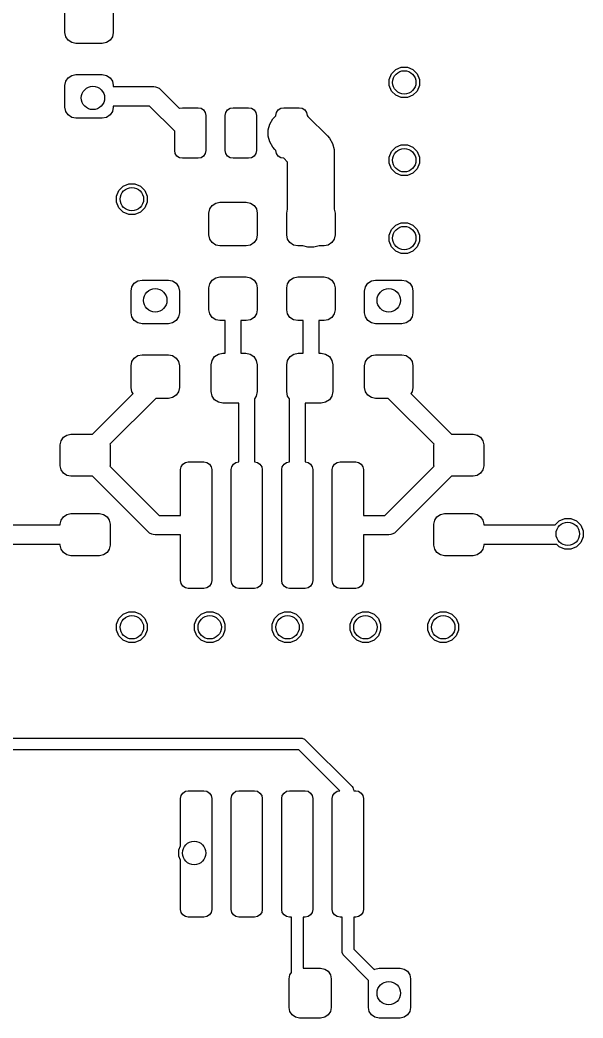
# Model space of a CAD drawing. Extents: x -2.55 to 2.19, y 0.21 to 3.97.
# Drawn here: x -1.987 to -1.702, y 2.892 to 3.397 of the extents above; entities that cross this region are included whole.
import ezdxf

# ---------------------------------------------------------------- set-up
doc = ezdxf.new("R2010")
doc.units = 0
doc.header["$MEASUREMENT"] = 0
doc.layers.add('BLACK', color=7, linetype='CONTINUOUS')

msp = doc.modelspace()

# ---------------------------------------------------------------- linework, layer by layer
at = {"layer": 'BLACK', "linetype": 'CONTINUOUS'}
for p, q in [((-1.96378, 3.39055), (-1.96378, 3.40157)), ((-1.93937, 3.40157), (-1.93937, 3.39055)), ((-1.96336, 3.38844), (-1.96378, 3.39055)), ((-1.96217, 3.38665), (-1.96336, 3.38844)), ((-1.93979, 3.38844), (-1.94098, 3.38665)), ((-1.93937, 3.39055), (-1.93979, 3.38844)), ((-1.96038, 3.38546), (-1.96217, 3.38665)), ((-1.95827, 3.38504), (-1.96038, 3.38546)), ((-1.94488, 3.38504), (-1.95827, 3.38504)), ((-1.94277, 3.38546), (-1.94488, 3.38504)), ((-1.94098, 3.38665), (-1.94277, 3.38546)), ((-1.7965, 3.3719), (-1.79366, 3.37308)), ((-1.79366, 3.37308), (-1.79059, 3.37308)), ((-1.79059, 3.37308), (-1.78775, 3.3719)), ((-1.96336, 3.36589), (-1.96217, 3.36768)), ((-1.96217, 3.36768), (-1.96038, 3.36887)), ((-1.96038, 3.36887), (-1.95827, 3.36929)), ((-1.95827, 3.36929), (-1.94488, 3.36929)), ((-1.94488, 3.36929), (-1.94277, 3.36887)), ((-1.94277, 3.36887), (-1.94098, 3.36768)), ((-1.94098, 3.36768), (-1.93979, 3.36589)), ((-1.79985, 3.36689), (-1.79867, 3.36973)), ((-1.79867, 3.36973), (-1.7965, 3.3719)), ((-1.78775, 3.3719), (-1.78558, 3.36973)), ((-1.78558, 3.36973), (-1.7844, 3.36689)), ((-1.96378, 3.36378), (-1.96336, 3.36589)), ((-1.96378, 3.35276), (-1.96378, 3.36378)), ((-1.93979, 3.36589), (-1.93937, 3.36378)), ((-1.93937, 3.36378), (-1.93937, 3.36319)), ((-1.93937, 3.36319), (-1.9189, 3.36319)), ((-1.9189, 3.36319), (-1.91794, 3.36309)), ((-1.91794, 3.36309), (-1.91794, 3.36309)), ((-1.91794, 3.36309), (-1.91744, 3.36289)), ((-1.91744, 3.36289), (-1.91616, 3.36236)), ((-1.91616, 3.36236), (-1.91616, 3.36236)), ((-1.91616, 3.36236), (-1.91542, 3.36175)), ((-1.79985, 3.36382), (-1.79985, 3.36689)), ((-1.79867, 3.36098), (-1.79985, 3.36382)), ((-1.7844, 3.36382), (-1.78558, 3.36098)), ((-1.7844, 3.36689), (-1.7844, 3.36382)), ((-1.91542, 3.36175), (-1.90589, 3.35222)), ((-1.7965, 3.35881), (-1.79867, 3.36098)), ((-1.79366, 3.35763), (-1.7965, 3.35881)), ((-1.79059, 3.35763), (-1.79366, 3.35763)), ((-1.78775, 3.35881), (-1.79059, 3.35763)), ((-1.78558, 3.36098), (-1.78775, 3.35881)), ((-1.96336, 3.35065), (-1.96378, 3.35276)), ((-1.93937, 3.35276), (-1.93979, 3.35065)), ((-1.92094, 3.35335), (-1.93937, 3.35335)), ((-1.93937, 3.35335), (-1.93937, 3.35276)), ((-1.90827, 3.34068), (-1.92094, 3.35335)), ((-1.90589, 3.35222), (-1.90584, 3.35226)), ((-1.90584, 3.35226), (-1.90433, 3.35256)), ((-1.90433, 3.35256), (-1.89646, 3.35256)), ((-1.89646, 3.35256), (-1.89495, 3.35226)), ((-1.89495, 3.35226), (-1.89367, 3.35141)), ((-1.88152, 3.35141), (-1.88025, 3.35226)), ((-1.88025, 3.35226), (-1.87874, 3.35256)), ((-1.87874, 3.35256), (-1.87087, 3.35256)), ((-1.87087, 3.35256), (-1.86936, 3.35226)), ((-1.86936, 3.35226), (-1.86808, 3.35141)), ((-1.85593, 3.35141), (-1.85466, 3.35226)), ((-1.85466, 3.35226), (-1.85315, 3.35256)), ((-1.85315, 3.35256), (-1.84528, 3.35256)), ((-1.84528, 3.35256), (-1.84377, 3.35226)), ((-1.84377, 3.35226), (-1.84249, 3.35141)), ((-1.96217, 3.34886), (-1.96336, 3.35065)), ((-1.96038, 3.34766), (-1.96217, 3.34886)), ((-1.95827, 3.34724), (-1.96038, 3.34766)), ((-1.94488, 3.34724), (-1.95827, 3.34724)), ((-1.94277, 3.34766), (-1.94488, 3.34724)), ((-1.94098, 3.34886), (-1.94277, 3.34766)), ((-1.93979, 3.35065), (-1.94098, 3.34886)), ((-1.89367, 3.35141), (-1.89282, 3.35013)), ((-1.89282, 3.35013), (-1.89252, 3.34862)), ((-1.89252, 3.34862), (-1.89252, 3.33091)), ((-1.88268, 3.34862), (-1.88238, 3.35013)), ((-1.88268, 3.33091), (-1.88268, 3.34862)), ((-1.88238, 3.35013), (-1.88152, 3.35141)), ((-1.86808, 3.35141), (-1.86723, 3.35013)), ((-1.86723, 3.35013), (-1.86693, 3.34862)), ((-1.86693, 3.34862), (-1.86693, 3.33091)), ((-1.86012, 3.34428), (-1.85858, 3.34695)), ((-1.85858, 3.34695), (-1.85709, 3.34845)), ((-1.85709, 3.34862), (-1.85679, 3.35013)), ((-1.85709, 3.34845), (-1.85709, 3.34862)), ((-1.85679, 3.35013), (-1.85593, 3.35141)), ((-1.84249, 3.35141), (-1.84164, 3.35013)), ((-1.84164, 3.35013), (-1.84134, 3.34862)), ((-1.84134, 3.34862), (-1.84134, 3.34853)), ((-1.84134, 3.34853), (-1.84086, 3.34812)), ((-1.84086, 3.34812), (-1.83102, 3.33827)), ((-1.86092, 3.34131), (-1.86012, 3.34428)), ((-1.90827, 3.33091), (-1.90827, 3.34068)), ((-1.86092, 3.33822), (-1.86092, 3.34131)), ((-1.86012, 3.33524), (-1.86092, 3.33822)), ((-1.83102, 3.33827), (-1.83, 3.33711)), ((-1.83, 3.33711), (-1.82846, 3.33444)), ((-1.85858, 3.33257), (-1.86012, 3.33524)), ((-1.85756, 3.33141), (-1.85858, 3.33257)), ((-1.82846, 3.33444), (-1.82766, 3.33146)), ((-1.79867, 3.33036), (-1.7965, 3.33253)), ((-1.7965, 3.33253), (-1.79366, 3.33371)), ((-1.79366, 3.33371), (-1.79059, 3.33371)), ((-1.79059, 3.33371), (-1.78775, 3.33253)), ((-1.78775, 3.33253), (-1.78558, 3.33036)), ((-1.90797, 3.3294), (-1.90827, 3.33091)), ((-1.90711, 3.32812), (-1.90797, 3.3294)), ((-1.90584, 3.32727), (-1.90711, 3.32812)), ((-1.90433, 3.32697), (-1.90584, 3.32727)), ((-1.89646, 3.32697), (-1.90433, 3.32697)), ((-1.89495, 3.32727), (-1.89646, 3.32697)), ((-1.89367, 3.32812), (-1.89495, 3.32727)), ((-1.89282, 3.3294), (-1.89367, 3.32812)), ((-1.89252, 3.33091), (-1.89282, 3.3294)), ((-1.88238, 3.3294), (-1.88268, 3.33091)), ((-1.88152, 3.32812), (-1.88238, 3.3294)), ((-1.88025, 3.32727), (-1.88152, 3.32812)), ((-1.87874, 3.32697), (-1.88025, 3.32727)), ((-1.87087, 3.32697), (-1.87874, 3.32697)), ((-1.86936, 3.32727), (-1.87087, 3.32697)), ((-1.86808, 3.32812), (-1.86936, 3.32727)), ((-1.86723, 3.3294), (-1.86808, 3.32812)), ((-1.86693, 3.33091), (-1.86723, 3.3294)), ((-1.85709, 3.33093), (-1.85756, 3.33141)), ((-1.85709, 3.33091), (-1.85709, 3.33093)), ((-1.85679, 3.3294), (-1.85709, 3.33091)), ((-1.85593, 3.32812), (-1.85679, 3.3294)), ((-1.85466, 3.32727), (-1.85593, 3.32812)), ((-1.85315, 3.32697), (-1.85466, 3.32727)), ((-1.85312, 3.32697), (-1.85315, 3.32697)), ((-1.85118, 3.32503), (-1.85312, 3.32697)), ((-1.82766, 3.33146), (-1.82756, 3.32992)), ((-1.82756, 3.32992), (-1.82756, 3.30119)), ((-1.79985, 3.32752), (-1.79867, 3.33036)), ((-1.79985, 3.32445), (-1.79985, 3.32752)), ((-1.78558, 3.33036), (-1.7844, 3.32752)), ((-1.7844, 3.32752), (-1.7844, 3.32445)), ((-1.85118, 3.30119), (-1.85118, 3.32503)), ((-1.79867, 3.32161), (-1.79985, 3.32445)), ((-1.7965, 3.31944), (-1.79867, 3.32161)), ((-1.78558, 3.32161), (-1.78775, 3.31944)), ((-1.7844, 3.32445), (-1.78558, 3.32161)), ((-1.79366, 3.31826), (-1.7965, 3.31944)), ((-1.79059, 3.31826), (-1.79366, 3.31826)), ((-1.78775, 3.31944), (-1.79059, 3.31826)), ((-1.93647, 3.31067), (-1.9343, 3.31285)), ((-1.9343, 3.31285), (-1.93146, 3.31402)), ((-1.93146, 3.31402), (-1.92839, 3.31402)), ((-1.92839, 3.31402), (-1.92555, 3.31285)), ((-1.92555, 3.31285), (-1.92337, 3.31067)), ((-1.93764, 3.30784), (-1.93647, 3.31067)), ((-1.93764, 3.30476), (-1.93764, 3.30784)), ((-1.92337, 3.31067), (-1.9222, 3.30784)), ((-1.9222, 3.30784), (-1.9222, 3.30476)), ((-1.93647, 3.30192), (-1.93764, 3.30476)), ((-1.9343, 3.29975), (-1.93647, 3.30192)), ((-1.92337, 3.30192), (-1.92555, 3.29975)), ((-1.9222, 3.30476), (-1.92337, 3.30192)), ((-1.89053, 3.30132), (-1.88933, 3.30311)), ((-1.88933, 3.30311), (-1.88754, 3.3043)), ((-1.88754, 3.3043), (-1.88543, 3.30472)), ((-1.88543, 3.30472), (-1.87205, 3.30472)), ((-1.87205, 3.30472), (-1.86994, 3.3043)), ((-1.86994, 3.3043), (-1.86815, 3.30311)), ((-1.86815, 3.30311), (-1.86695, 3.30132)), ((-1.93146, 3.29858), (-1.9343, 3.29975)), ((-1.92839, 3.29858), (-1.93146, 3.29858)), ((-1.92555, 3.29975), (-1.92839, 3.29858)), ((-1.89094, 3.29921), (-1.89053, 3.30132)), ((-1.89094, 3.28819), (-1.89094, 3.29921)), ((-1.86695, 3.30132), (-1.86654, 3.29921)), ((-1.86654, 3.29921), (-1.86654, 3.28819)), ((-1.85157, 3.29921), (-1.85118, 3.30119)), ((-1.85157, 3.28819), (-1.85157, 3.29921)), ((-1.82756, 3.30119), (-1.82717, 3.29921)), ((-1.82717, 3.29921), (-1.82717, 3.28819)), ((-1.79867, 3.29099), (-1.7965, 3.29316)), ((-1.7965, 3.29316), (-1.79366, 3.29434)), ((-1.79366, 3.29434), (-1.79059, 3.29434)), ((-1.79059, 3.29434), (-1.78775, 3.29316)), ((-1.78775, 3.29316), (-1.78558, 3.29099)), ((-1.89053, 3.28608), (-1.89094, 3.28819)), ((-1.86654, 3.28819), (-1.86695, 3.28608)), ((-1.85116, 3.28608), (-1.85157, 3.28819)), ((-1.82717, 3.28819), (-1.82758, 3.28608)), ((-1.79985, 3.28815), (-1.79867, 3.29099)), ((-1.79985, 3.28508), (-1.79985, 3.28815)), ((-1.78558, 3.29099), (-1.7844, 3.28815)), ((-1.7844, 3.28815), (-1.7844, 3.28508)), ((-1.88933, 3.28429), (-1.89053, 3.28608)), ((-1.88754, 3.2831), (-1.88933, 3.28429)), ((-1.88543, 3.28268), (-1.88754, 3.2831)), ((-1.87205, 3.28268), (-1.88543, 3.28268)), ((-1.86994, 3.2831), (-1.87205, 3.28268)), ((-1.86815, 3.28429), (-1.86994, 3.2831)), ((-1.86695, 3.28608), (-1.86815, 3.28429)), ((-1.84996, 3.28429), (-1.85116, 3.28608)), ((-1.84817, 3.2831), (-1.84996, 3.28429)), ((-1.84606, 3.28268), (-1.84817, 3.2831)), ((-1.84347, 3.28268), (-1.84606, 3.28268)), ((-1.84091, 3.28199), (-1.84347, 3.28268)), ((-1.83783, 3.28199), (-1.84091, 3.28199)), ((-1.83527, 3.28268), (-1.83783, 3.28199)), ((-1.83268, 3.28268), (-1.83527, 3.28268)), ((-1.83057, 3.2831), (-1.83268, 3.28268)), ((-1.82878, 3.28429), (-1.83057, 3.2831)), ((-1.82758, 3.28608), (-1.82878, 3.28429)), ((-1.79867, 3.28224), (-1.79985, 3.28508)), ((-1.7965, 3.28007), (-1.79867, 3.28224)), ((-1.78558, 3.28224), (-1.78775, 3.28007)), ((-1.7844, 3.28508), (-1.78558, 3.28224)), ((-1.79366, 3.27889), (-1.7965, 3.28007)), ((-1.79059, 3.27889), (-1.79366, 3.27889)), ((-1.78775, 3.28007), (-1.79059, 3.27889)), ((-1.88933, 3.26531), (-1.88754, 3.26651)), ((-1.88754, 3.26651), (-1.88543, 3.26693)), ((-1.88543, 3.26693), (-1.87205, 3.26693)), ((-1.87205, 3.26693), (-1.86994, 3.26651)), ((-1.86994, 3.26651), (-1.86815, 3.26531)), ((-1.84996, 3.26531), (-1.84817, 3.26651)), ((-1.84817, 3.26651), (-1.84606, 3.26693)), ((-1.84606, 3.26693), (-1.83268, 3.26693)), ((-1.83268, 3.26693), (-1.83057, 3.26651)), ((-1.83057, 3.26651), (-1.82878, 3.26531)), ((-1.93031, 3.25984), (-1.9299, 3.26195)), ((-1.9299, 3.26195), (-1.9287, 3.26374)), ((-1.9287, 3.26374), (-1.92691, 3.26493)), ((-1.92691, 3.26493), (-1.9248, 3.26535)), ((-1.9248, 3.26535), (-1.91142, 3.26535)), ((-1.91142, 3.26535), (-1.90931, 3.26493)), ((-1.90931, 3.26493), (-1.90752, 3.26374)), ((-1.90752, 3.26374), (-1.90633, 3.26195)), ((-1.90633, 3.26195), (-1.90591, 3.25984)), ((-1.89094, 3.26142), (-1.89053, 3.26353)), ((-1.89094, 3.25039), (-1.89094, 3.26142)), ((-1.89053, 3.26353), (-1.88933, 3.26531)), ((-1.86815, 3.26531), (-1.86695, 3.26353)), ((-1.86695, 3.26353), (-1.86654, 3.26142)), ((-1.86654, 3.26142), (-1.86654, 3.25039)), ((-1.85157, 3.26142), (-1.85116, 3.26353)), ((-1.85157, 3.25039), (-1.85157, 3.26142)), ((-1.85116, 3.26353), (-1.84996, 3.26531)), ((-1.82878, 3.26531), (-1.82758, 3.26353)), ((-1.82758, 3.26353), (-1.82717, 3.26142)), ((-1.82717, 3.26142), (-1.82717, 3.25039)), ((-1.8122, 3.25984), (-1.81179, 3.26195)), ((-1.81179, 3.26195), (-1.81059, 3.26374)), ((-1.81059, 3.26374), (-1.8088, 3.26493)), ((-1.8088, 3.26493), (-1.80669, 3.26535)), ((-1.80669, 3.26535), (-1.79331, 3.26535)), ((-1.79331, 3.26535), (-1.7912, 3.26493)), ((-1.7912, 3.26493), (-1.78941, 3.26374)), ((-1.78941, 3.26374), (-1.78821, 3.26195)), ((-1.78821, 3.26195), (-1.7878, 3.25984)), ((-1.93031, 3.24882), (-1.93031, 3.25984)), ((-1.90591, 3.25984), (-1.90591, 3.24882)), ((-1.8122, 3.24882), (-1.8122, 3.25984)), ((-1.7878, 3.25984), (-1.7878, 3.24882)), ((-1.9299, 3.24671), (-1.93031, 3.24882)), ((-1.9287, 3.24492), (-1.9299, 3.24671)), ((-1.90633, 3.24671), (-1.90752, 3.24492)), ((-1.90591, 3.24882), (-1.90633, 3.24671)), ((-1.89053, 3.24828), (-1.89094, 3.25039)), ((-1.88933, 3.2465), (-1.89053, 3.24828)), ((-1.88754, 3.2453), (-1.88933, 3.2465)), ((-1.86815, 3.2465), (-1.86994, 3.2453)), ((-1.86695, 3.24828), (-1.86815, 3.2465)), ((-1.86654, 3.25039), (-1.86695, 3.24828)), ((-1.85116, 3.24828), (-1.85157, 3.25039)), ((-1.84996, 3.2465), (-1.85116, 3.24828)), ((-1.84817, 3.2453), (-1.84996, 3.2465)), ((-1.82878, 3.2465), (-1.83057, 3.2453)), ((-1.82758, 3.24828), (-1.82878, 3.2465)), ((-1.82717, 3.25039), (-1.82758, 3.24828)), ((-1.81179, 3.24671), (-1.8122, 3.24882)), ((-1.81059, 3.24492), (-1.81179, 3.24671)), ((-1.78821, 3.24671), (-1.78941, 3.24492)), ((-1.7878, 3.24882), (-1.78821, 3.24671)), ((-1.92691, 3.24373), (-1.9287, 3.24492)), ((-1.9248, 3.24331), (-1.92691, 3.24373)), ((-1.91142, 3.24331), (-1.9248, 3.24331)), ((-1.90931, 3.24373), (-1.91142, 3.24331)), ((-1.90752, 3.24492), (-1.90931, 3.24373)), ((-1.88543, 3.24488), (-1.88754, 3.2453)), ((-1.88268, 3.24488), (-1.88543, 3.24488)), ((-1.88268, 3.22835), (-1.88268, 3.24488)), ((-1.87205, 3.24488), (-1.8748, 3.24488)), ((-1.8748, 3.24488), (-1.8748, 3.22835)), ((-1.86994, 3.2453), (-1.87205, 3.24488)), ((-1.84606, 3.24488), (-1.84817, 3.2453)), ((-1.84331, 3.24488), (-1.84606, 3.24488)), ((-1.84331, 3.22835), (-1.84331, 3.24488)), ((-1.83268, 3.24488), (-1.83543, 3.24488)), ((-1.83543, 3.24488), (-1.83543, 3.22835)), ((-1.83057, 3.2453), (-1.83268, 3.24488)), ((-1.8088, 3.24373), (-1.81059, 3.24492)), ((-1.80669, 3.24331), (-1.8088, 3.24373)), ((-1.79331, 3.24331), (-1.80669, 3.24331)), ((-1.7912, 3.24373), (-1.79331, 3.24331)), ((-1.78941, 3.24492), (-1.7912, 3.24373)), ((-1.9299, 3.22416), (-1.9287, 3.22594)), ((-1.9287, 3.22594), (-1.92691, 3.22714)), ((-1.92691, 3.22714), (-1.9248, 3.22756)), ((-1.9248, 3.22756), (-1.91142, 3.22756)), ((-1.91142, 3.22756), (-1.90931, 3.22714)), ((-1.90931, 3.22714), (-1.90752, 3.22594)), ((-1.90752, 3.22594), (-1.90633, 3.22416)), ((-1.88932, 3.22476), (-1.88806, 3.22665)), ((-1.88806, 3.22665), (-1.88618, 3.2279)), ((-1.88618, 3.2279), (-1.88396, 3.22835)), ((-1.88396, 3.22835), (-1.88268, 3.22835)), ((-1.8748, 3.22835), (-1.87234, 3.22835)), ((-1.87234, 3.22835), (-1.87012, 3.2279)), ((-1.87012, 3.2279), (-1.86824, 3.22665)), ((-1.86824, 3.22665), (-1.86698, 3.22476)), ((-1.85113, 3.22476), (-1.84987, 3.22665)), ((-1.84987, 3.22665), (-1.84799, 3.2279)), ((-1.84799, 3.2279), (-1.84577, 3.22835)), ((-1.84577, 3.22835), (-1.84331, 3.22835)), ((-1.83543, 3.22835), (-1.83415, 3.22835)), ((-1.83415, 3.22835), (-1.83193, 3.2279)), ((-1.83193, 3.2279), (-1.83005, 3.22665)), ((-1.83005, 3.22665), (-1.82879, 3.22476)), ((-1.81179, 3.22416), (-1.81059, 3.22594)), ((-1.81059, 3.22594), (-1.8088, 3.22714)), ((-1.8088, 3.22714), (-1.80669, 3.22756)), ((-1.80669, 3.22756), (-1.79331, 3.22756)), ((-1.79331, 3.22756), (-1.7912, 3.22714)), ((-1.7912, 3.22714), (-1.78941, 3.22594)), ((-1.78941, 3.22594), (-1.78821, 3.22416)), ((-1.93031, 3.22205), (-1.9299, 3.22416)), ((-1.93031, 3.21102), (-1.93031, 3.22205)), ((-1.90633, 3.22416), (-1.90591, 3.22205)), ((-1.90591, 3.22205), (-1.90591, 3.21102)), ((-1.88976, 3.22254), (-1.88932, 3.22476)), ((-1.88976, 3.20896), (-1.88976, 3.22254)), ((-1.86698, 3.22476), (-1.86654, 3.22254)), ((-1.86654, 3.22254), (-1.86654, 3.20896)), ((-1.85157, 3.22254), (-1.85113, 3.22476)), ((-1.85157, 3.20896), (-1.85157, 3.22254)), ((-1.82879, 3.22476), (-1.82835, 3.22254)), ((-1.82835, 3.22254), (-1.82835, 3.20896)), ((-1.8122, 3.22205), (-1.81179, 3.22416)), ((-1.8122, 3.21102), (-1.8122, 3.22205)), ((-1.78821, 3.22416), (-1.7878, 3.22205)), ((-1.7878, 3.22205), (-1.7878, 3.21102)), ((-1.9299, 3.20891), (-1.93031, 3.21102)), ((-1.90591, 3.21102), (-1.90633, 3.20891)), ((-1.81179, 3.20891), (-1.8122, 3.21102)), ((-1.7878, 3.21102), (-1.78821, 3.20891)), ((-1.94987, 3.1874), (-1.92928, 3.20799)), ((-1.91784, 3.20551), (-1.941, 3.18236)), ((-1.92928, 3.20799), (-1.9299, 3.20891)), ((-1.91142, 3.20551), (-1.91784, 3.20551)), ((-1.90931, 3.20593), (-1.91142, 3.20551)), ((-1.90752, 3.20713), (-1.90931, 3.20593)), ((-1.90633, 3.20891), (-1.90752, 3.20713)), ((-1.88932, 3.20673), (-1.88976, 3.20896)), ((-1.88806, 3.20485), (-1.88932, 3.20673)), ((-1.86698, 3.20673), (-1.86791, 3.20533)), ((-1.86654, 3.20896), (-1.86698, 3.20673)), ((-1.85113, 3.20673), (-1.85157, 3.20896)), ((-1.8502, 3.20533), (-1.85113, 3.20673)), ((-1.82879, 3.20673), (-1.83005, 3.20485)), ((-1.82835, 3.20896), (-1.82879, 3.20673)), ((-1.81059, 3.20713), (-1.81179, 3.20891)), ((-1.8088, 3.20593), (-1.81059, 3.20713)), ((-1.80669, 3.20551), (-1.8088, 3.20593)), ((-1.80027, 3.20551), (-1.80669, 3.20551)), ((-1.77711, 3.18236), (-1.80027, 3.20551)), ((-1.78821, 3.20891), (-1.78883, 3.20799)), ((-1.78883, 3.20799), (-1.76824, 3.1874)), ((-1.88618, 3.20359), (-1.88806, 3.20485)), ((-1.88396, 3.20315), (-1.88618, 3.20359)), ((-1.87579, 3.20315), (-1.88396, 3.20315)), ((-1.87579, 3.17343), (-1.87579, 3.20315)), ((-1.86791, 3.20533), (-1.86791, 3.17343)), ((-1.8502, 3.17343), (-1.8502, 3.20533)), ((-1.83415, 3.20315), (-1.84232, 3.20315)), ((-1.84232, 3.20315), (-1.84232, 3.17343)), ((-1.83193, 3.20359), (-1.83415, 3.20315)), ((-1.83005, 3.20485), (-1.83193, 3.20359)), ((-1.96574, 3.18412), (-1.96459, 3.18584)), ((-1.96459, 3.18584), (-1.96286, 3.187)), ((-1.96286, 3.187), (-1.96083, 3.1874)), ((-1.96083, 3.1874), (-1.94987, 3.1874)), ((-1.76824, 3.1874), (-1.75728, 3.1874)), ((-1.75728, 3.1874), (-1.75525, 3.187)), ((-1.75525, 3.187), (-1.75353, 3.18584)), ((-1.75353, 3.18584), (-1.75237, 3.18412)), ((-1.96614, 3.18209), (-1.96574, 3.18412)), ((-1.96614, 3.17146), (-1.96614, 3.18209)), ((-1.941, 3.18236), (-1.94094, 3.18209)), ((-1.94094, 3.18209), (-1.94094, 3.17146)), ((-1.77717, 3.18209), (-1.77711, 3.18236)), ((-1.77717, 3.17146), (-1.77717, 3.18209)), ((-1.75237, 3.18412), (-1.75197, 3.18209)), ((-1.75197, 3.18209), (-1.75197, 3.17146)), ((-1.96574, 3.16942), (-1.96614, 3.17146)), ((-1.94094, 3.17146), (-1.941, 3.17119)), ((-1.941, 3.17119), (-1.91617, 3.14636)), ((-1.90531, 3.16949), (-1.90502, 3.17099)), ((-1.90502, 3.17099), (-1.90416, 3.17227)), ((-1.90416, 3.17227), (-1.90288, 3.17313)), ((-1.90288, 3.17313), (-1.90138, 3.17343)), ((-1.90138, 3.17343), (-1.8935, 3.17343)), ((-1.8935, 3.17343), (-1.892, 3.17313)), ((-1.892, 3.17313), (-1.89072, 3.17227)), ((-1.89072, 3.17227), (-1.88987, 3.17099)), ((-1.88987, 3.17099), (-1.88957, 3.16949)), ((-1.87972, 3.16949), (-1.87942, 3.17099)), ((-1.87942, 3.17099), (-1.87857, 3.17227)), ((-1.87857, 3.17227), (-1.87729, 3.17313)), ((-1.87729, 3.17313), (-1.87579, 3.17343)), ((-1.86791, 3.17343), (-1.86641, 3.17313)), ((-1.86641, 3.17313), (-1.86513, 3.17227)), ((-1.86513, 3.17227), (-1.86428, 3.17099)), ((-1.86428, 3.17099), (-1.86398, 3.16949)), ((-1.85413, 3.16949), (-1.85383, 3.17099)), ((-1.85383, 3.17099), (-1.85298, 3.17227)), ((-1.85298, 3.17227), (-1.8517, 3.17313)), ((-1.8517, 3.17313), (-1.8502, 3.17343)), ((-1.84232, 3.17343), (-1.84082, 3.17313)), ((-1.84082, 3.17313), (-1.83954, 3.17227)), ((-1.83954, 3.17227), (-1.83869, 3.17099)), ((-1.83869, 3.17099), (-1.83839, 3.16949)), ((-1.82854, 3.16949), (-1.82824, 3.17099)), ((-1.82824, 3.17099), (-1.82739, 3.17227)), ((-1.82739, 3.17227), (-1.82611, 3.17313)), ((-1.82611, 3.17313), (-1.82461, 3.17343)), ((-1.82461, 3.17343), (-1.81673, 3.17343)), ((-1.81673, 3.17343), (-1.81523, 3.17313)), ((-1.81523, 3.17313), (-1.81395, 3.17227)), ((-1.81395, 3.17227), (-1.81309, 3.17099)), ((-1.81309, 3.17099), (-1.8128, 3.16949)), ((-1.80194, 3.14636), (-1.77711, 3.17119)), ((-1.77711, 3.17119), (-1.77717, 3.17146)), ((-1.75197, 3.17146), (-1.75237, 3.16942)), ((-1.96459, 3.1677), (-1.96574, 3.16942)), ((-1.96286, 3.16655), (-1.96459, 3.1677)), ((-1.96083, 3.16614), (-1.96286, 3.16655)), ((-1.94987, 3.16614), (-1.96083, 3.16614)), ((-1.92169, 3.13796), (-1.94987, 3.16614)), ((-1.90531, 3.14636), (-1.90531, 3.16949)), ((-1.88957, 3.16949), (-1.88957, 3.11339)), ((-1.87972, 3.11339), (-1.87972, 3.16949)), ((-1.86398, 3.16949), (-1.86398, 3.11339)), ((-1.85413, 3.11339), (-1.85413, 3.16949)), ((-1.83839, 3.16949), (-1.83839, 3.11339)), ((-1.82854, 3.11339), (-1.82854, 3.16949)), ((-1.8128, 3.16949), (-1.8128, 3.14636)), ((-1.76824, 3.16614), (-1.79642, 3.13796)), ((-1.75728, 3.16614), (-1.76824, 3.16614)), ((-1.75525, 3.16655), (-1.75728, 3.16614)), ((-1.75353, 3.1677), (-1.75525, 3.16655)), ((-1.75237, 3.16942), (-1.75353, 3.1677)), ((-1.96574, 3.14396), (-1.96459, 3.14569)), ((-1.96459, 3.14569), (-1.96286, 3.14684)), ((-1.96286, 3.14684), (-1.96083, 3.14724)), ((-1.96083, 3.14724), (-1.94626, 3.14724)), ((-1.94626, 3.14724), (-1.94423, 3.14684)), ((-1.94423, 3.14684), (-1.9425, 3.14569)), ((-1.9425, 3.14569), (-1.94135, 3.14396)), ((-1.91617, 3.14636), (-1.90531, 3.14636)), ((-1.8128, 3.14636), (-1.80194, 3.14636)), ((-1.77676, 3.14396), (-1.77561, 3.14569)), ((-1.77561, 3.14569), (-1.77388, 3.14684)), ((-1.77388, 3.14684), (-1.77185, 3.14724)), ((-1.77185, 3.14724), (-1.75728, 3.14724)), ((-1.75728, 3.14724), (-1.75525, 3.14684)), ((-1.75525, 3.14684), (-1.75353, 3.14569)), ((-1.75353, 3.14569), (-1.75237, 3.14396)), ((-1.99484, 3.14154), (-1.96614, 3.14154)), ((-1.96614, 3.14193), (-1.96574, 3.14396)), ((-1.96614, 3.14154), (-1.96614, 3.14193)), ((-1.94135, 3.14396), (-1.94094, 3.14193)), ((-1.94094, 3.14193), (-1.94094, 3.1313)), ((-1.77717, 3.14193), (-1.77676, 3.14396)), ((-1.77717, 3.1313), (-1.77717, 3.14193)), ((-1.75237, 3.14396), (-1.75197, 3.14193)), ((-1.75197, 3.14193), (-1.75197, 3.14154)), ((-1.75197, 3.14154), (-1.71584, 3.14154)), ((-1.71584, 3.14154), (-1.71382, 3.14355)), ((-1.71382, 3.14355), (-1.71098, 3.14473)), ((-1.71098, 3.14473), (-1.70791, 3.14473)), ((-1.70791, 3.14473), (-1.70507, 3.14355)), ((-1.70507, 3.14355), (-1.7029, 3.14138)), ((-1.7029, 3.14138), (-1.70173, 3.13854)), ((-1.92094, 3.13735), (-1.92169, 3.13796)), ((-1.9199, 3.13691), (-1.92094, 3.13735)), ((-1.92094, 3.13735), (-1.92094, 3.13735)), ((-1.91917, 3.13661), (-1.9199, 3.13691)), ((-1.91821, 3.13652), (-1.91917, 3.13661)), ((-1.91917, 3.13661), (-1.91917, 3.13661)), ((-1.90531, 3.13652), (-1.91821, 3.13652)), ((-1.90531, 3.11339), (-1.90531, 3.13652)), ((-1.7999, 3.13652), (-1.8128, 3.13652)), ((-1.8128, 3.13652), (-1.8128, 3.11339)), ((-1.79894, 3.13661), (-1.7999, 3.13652)), ((-1.79842, 3.13683), (-1.79894, 3.13661)), ((-1.79894, 3.13661), (-1.79894, 3.13661)), ((-1.79717, 3.13735), (-1.79842, 3.13683)), ((-1.79642, 3.13796), (-1.79717, 3.13735)), ((-1.79717, 3.13735), (-1.79717, 3.13735)), ((-1.70173, 3.13547), (-1.7029, 3.13263)), ((-1.70173, 3.13854), (-1.70173, 3.13547)), ((-1.96614, 3.13169), (-1.99449, 3.13169)), ((-1.96614, 3.1313), (-1.96614, 3.13169)), ((-1.96574, 3.12927), (-1.96614, 3.1313)), ((-1.94094, 3.1313), (-1.94135, 3.12927)), ((-1.77676, 3.12927), (-1.77717, 3.1313)), ((-1.75197, 3.1313), (-1.75237, 3.12927)), ((-1.71506, 3.13169), (-1.75197, 3.13169)), ((-1.75197, 3.13169), (-1.75197, 3.1313)), ((-1.71382, 3.13046), (-1.71506, 3.13169)), ((-1.71098, 3.12929), (-1.71382, 3.13046)), ((-1.70507, 3.13046), (-1.70791, 3.12929)), ((-1.7029, 3.13263), (-1.70507, 3.13046)), ((-1.96459, 3.12754), (-1.96574, 3.12927)), ((-1.96286, 3.12639), (-1.96459, 3.12754)), ((-1.96083, 3.12598), (-1.96286, 3.12639)), ((-1.94626, 3.12598), (-1.96083, 3.12598)), ((-1.94423, 3.12639), (-1.94626, 3.12598)), ((-1.9425, 3.12754), (-1.94423, 3.12639)), ((-1.94135, 3.12927), (-1.9425, 3.12754)), ((-1.77561, 3.12754), (-1.77676, 3.12927)), ((-1.77388, 3.12639), (-1.77561, 3.12754)), ((-1.77185, 3.12598), (-1.77388, 3.12639)), ((-1.75728, 3.12598), (-1.77185, 3.12598)), ((-1.75525, 3.12639), (-1.75728, 3.12598)), ((-1.75353, 3.12754), (-1.75525, 3.12639)), ((-1.75237, 3.12927), (-1.75353, 3.12754)), ((-1.70791, 3.12929), (-1.71098, 3.12929)), ((-1.90502, 3.11188), (-1.90531, 3.11339)), ((-1.90416, 3.1106), (-1.90502, 3.11188)), ((-1.90288, 3.10975), (-1.90416, 3.1106)), ((-1.90138, 3.10945), (-1.90288, 3.10975)), ((-1.892, 3.10975), (-1.8935, 3.10945)), ((-1.89072, 3.1106), (-1.892, 3.10975)), ((-1.88987, 3.11188), (-1.89072, 3.1106)), ((-1.88957, 3.11339), (-1.88987, 3.11188)), ((-1.87942, 3.11188), (-1.87972, 3.11339)), ((-1.87857, 3.1106), (-1.87942, 3.11188)), ((-1.87729, 3.10975), (-1.87857, 3.1106)), ((-1.87579, 3.10945), (-1.87729, 3.10975)), ((-1.86641, 3.10975), (-1.86791, 3.10945)), ((-1.86513, 3.1106), (-1.86641, 3.10975)), ((-1.86428, 3.11188), (-1.86513, 3.1106)), ((-1.86398, 3.11339), (-1.86428, 3.11188)), ((-1.85383, 3.11188), (-1.85413, 3.11339)), ((-1.85298, 3.1106), (-1.85383, 3.11188)), ((-1.8517, 3.10975), (-1.85298, 3.1106)), ((-1.8502, 3.10945), (-1.8517, 3.10975)), ((-1.84082, 3.10975), (-1.84232, 3.10945)), ((-1.83954, 3.1106), (-1.84082, 3.10975)), ((-1.83869, 3.11188), (-1.83954, 3.1106)), ((-1.83839, 3.11339), (-1.83869, 3.11188)), ((-1.82824, 3.11188), (-1.82854, 3.11339)), ((-1.82739, 3.1106), (-1.82824, 3.11188)), ((-1.82611, 3.10975), (-1.82739, 3.1106)), ((-1.82461, 3.10945), (-1.82611, 3.10975)), ((-1.81523, 3.10975), (-1.81673, 3.10945)), ((-1.81395, 3.1106), (-1.81523, 3.10975)), ((-1.81309, 3.11188), (-1.81395, 3.1106)), ((-1.8128, 3.11339), (-1.81309, 3.11188)), ((-1.8935, 3.10945), (-1.90138, 3.10945)), ((-1.86791, 3.10945), (-1.87579, 3.10945)), ((-1.84232, 3.10945), (-1.8502, 3.10945)), ((-1.81673, 3.10945), (-1.82461, 3.10945)), ((-1.93647, 3.09414), (-1.9343, 3.09631)), ((-1.9343, 3.09631), (-1.93146, 3.09749)), ((-1.93146, 3.09749), (-1.92839, 3.09749)), ((-1.92839, 3.09749), (-1.92555, 3.09631)), ((-1.92555, 3.09631), (-1.92337, 3.09414)), ((-1.8971, 3.09414), (-1.89493, 3.09631)), ((-1.89493, 3.09631), (-1.89209, 3.09749)), ((-1.89209, 3.09749), (-1.88902, 3.09749)), ((-1.88902, 3.09749), (-1.88618, 3.09631)), ((-1.88618, 3.09631), (-1.884, 3.09414)), ((-1.85773, 3.09414), (-1.85556, 3.09631)), ((-1.85556, 3.09631), (-1.85272, 3.09749)), ((-1.85272, 3.09749), (-1.84964, 3.09749)), ((-1.84964, 3.09749), (-1.84681, 3.09631)), ((-1.84681, 3.09631), (-1.84463, 3.09414)), ((-1.81836, 3.09414), (-1.81619, 3.09631)), ((-1.81619, 3.09631), (-1.81335, 3.09749)), ((-1.81335, 3.09749), (-1.81027, 3.09749)), ((-1.81027, 3.09749), (-1.80744, 3.09631)), ((-1.80744, 3.09631), (-1.80526, 3.09414)), ((-1.77899, 3.09414), (-1.77682, 3.09631)), ((-1.77682, 3.09631), (-1.77398, 3.09749)), ((-1.77398, 3.09749), (-1.7709, 3.09749)), ((-1.7709, 3.09749), (-1.76807, 3.09631)), ((-1.76807, 3.09631), (-1.76589, 3.09414)), ((-1.93764, 3.0913), (-1.93647, 3.09414)), ((-1.93764, 3.08823), (-1.93764, 3.0913)), ((-1.92337, 3.09414), (-1.9222, 3.0913)), ((-1.9222, 3.0913), (-1.9222, 3.08823)), ((-1.89827, 3.0913), (-1.8971, 3.09414)), ((-1.89827, 3.08823), (-1.89827, 3.0913)), ((-1.884, 3.09414), (-1.88283, 3.0913)), ((-1.88283, 3.0913), (-1.88283, 3.08823)), ((-1.8589, 3.0913), (-1.85773, 3.09414)), ((-1.8589, 3.08823), (-1.8589, 3.0913)), ((-1.84463, 3.09414), (-1.84346, 3.0913)), ((-1.84346, 3.0913), (-1.84346, 3.08823)), ((-1.81953, 3.0913), (-1.81836, 3.09414)), ((-1.81953, 3.08823), (-1.81953, 3.0913)), ((-1.80526, 3.09414), (-1.80409, 3.0913)), ((-1.80409, 3.0913), (-1.80409, 3.08823)), ((-1.78016, 3.0913), (-1.77899, 3.09414)), ((-1.78016, 3.08823), (-1.78016, 3.0913)), ((-1.76589, 3.09414), (-1.76472, 3.0913)), ((-1.76472, 3.0913), (-1.76472, 3.08823)), ((-1.93647, 3.08539), (-1.93764, 3.08823)), ((-1.9343, 3.08322), (-1.93647, 3.08539)), ((-1.92337, 3.08539), (-1.92555, 3.08322)), ((-1.9222, 3.08823), (-1.92337, 3.08539)), ((-1.8971, 3.08539), (-1.89827, 3.08823)), ((-1.89493, 3.08322), (-1.8971, 3.08539)), ((-1.884, 3.08539), (-1.88618, 3.08322)), ((-1.88283, 3.08823), (-1.884, 3.08539)), ((-1.85773, 3.08539), (-1.8589, 3.08823)), ((-1.85556, 3.08322), (-1.85773, 3.08539)), ((-1.84463, 3.08539), (-1.84681, 3.08322)), ((-1.84346, 3.08823), (-1.84463, 3.08539)), ((-1.81836, 3.08539), (-1.81953, 3.08823)), ((-1.81619, 3.08322), (-1.81836, 3.08539)), ((-1.80526, 3.08539), (-1.80744, 3.08322)), ((-1.80409, 3.08823), (-1.80526, 3.08539)), ((-1.77899, 3.08539), (-1.78016, 3.08823)), ((-1.77682, 3.08322), (-1.77899, 3.08539)), ((-1.76589, 3.08539), (-1.76807, 3.08322)), ((-1.76472, 3.08823), (-1.76589, 3.08539)), ((-1.93146, 3.08204), (-1.9343, 3.08322)), ((-1.92839, 3.08204), (-1.93146, 3.08204)), ((-1.92555, 3.08322), (-1.92839, 3.08204)), ((-1.89209, 3.08204), (-1.89493, 3.08322)), ((-1.88902, 3.08204), (-1.89209, 3.08204)), ((-1.88618, 3.08322), (-1.88902, 3.08204)), ((-1.85272, 3.08204), (-1.85556, 3.08322)), ((-1.84964, 3.08204), (-1.85272, 3.08204)), ((-1.84681, 3.08322), (-1.84964, 3.08204)), ((-1.81335, 3.08204), (-1.81619, 3.08322)), ((-1.81027, 3.08204), (-1.81335, 3.08204)), ((-1.80744, 3.08322), (-1.81027, 3.08204)), ((-1.77398, 3.08204), (-1.77682, 3.08322)), ((-1.7709, 3.08204), (-1.77398, 3.08204)), ((-1.76807, 3.08322), (-1.7709, 3.08204)), ((-2.1413, 3.03366), (-1.84429, 3.03366)), ((-1.84429, 3.03366), (-1.84372, 3.0336)), ((-1.84372, 3.0336), (-1.84265, 3.03316)), ((-1.84265, 3.03316), (-1.8422, 3.0328)), ((-1.8422, 3.0328), (-1.81858, 3.00917)), ((-1.84551, 3.02776), (-2.14252, 3.02776)), ((-1.82481, 3.00705), (-1.84551, 3.02776)), ((-1.81858, 3.00917), (-1.81821, 3.00873)), ((-1.81821, 3.00873), (-1.81796, 3.0081)), ((-1.90531, 3.00315), (-1.90502, 3.00466)), ((-1.90502, 3.00466), (-1.90416, 3.00593)), ((-1.90416, 3.00593), (-1.90288, 3.00679)), ((-1.90288, 3.00679), (-1.90138, 3.00709)), ((-1.90138, 3.00709), (-1.8935, 3.00709)), ((-1.8935, 3.00709), (-1.892, 3.00679)), ((-1.892, 3.00679), (-1.89072, 3.00593)), ((-1.89072, 3.00593), (-1.88987, 3.00466)), ((-1.88987, 3.00466), (-1.88957, 3.00315)), ((-1.87972, 3.00315), (-1.87942, 3.00466)), ((-1.87942, 3.00466), (-1.87857, 3.00593)), ((-1.87857, 3.00593), (-1.87729, 3.00679)), ((-1.87729, 3.00679), (-1.87579, 3.00709)), ((-1.87579, 3.00709), (-1.86791, 3.00709)), ((-1.86791, 3.00709), (-1.86641, 3.00679)), ((-1.86641, 3.00679), (-1.86513, 3.00593)), ((-1.86513, 3.00593), (-1.86428, 3.00466)), ((-1.86428, 3.00466), (-1.86398, 3.00315)), ((-1.85413, 3.00315), (-1.85383, 3.00466)), ((-1.85383, 3.00466), (-1.85298, 3.00593)), ((-1.85298, 3.00593), (-1.8517, 3.00679)), ((-1.8517, 3.00679), (-1.8502, 3.00709)), ((-1.8502, 3.00709), (-1.84232, 3.00709)), ((-1.84232, 3.00709), (-1.84082, 3.00679)), ((-1.84082, 3.00679), (-1.83954, 3.00593)), ((-1.83954, 3.00593), (-1.83869, 3.00466)), ((-1.83869, 3.00466), (-1.83839, 3.00315)), ((-1.82854, 3.00315), (-1.82824, 3.00466)), ((-1.82824, 3.00466), (-1.82739, 3.00593)), ((-1.82739, 3.00593), (-1.82611, 3.00679)), ((-1.82611, 3.00679), (-1.82481, 3.00705)), ((-1.81796, 3.0081), (-1.81777, 3.00766)), ((-1.81777, 3.00766), (-1.81772, 3.00709)), ((-1.81772, 3.00709), (-1.81673, 3.00709)), ((-1.81673, 3.00709), (-1.81523, 3.00679)), ((-1.81523, 3.00679), (-1.81395, 3.00593)), ((-1.81395, 3.00593), (-1.81309, 3.00466)), ((-1.81309, 3.00466), (-1.8128, 3.00315)), ((-1.90531, 2.97914), (-1.90531, 3.00315)), ((-1.88957, 3.00315), (-1.88957, 2.94705)), ((-1.87972, 2.94705), (-1.87972, 3.00315)), ((-1.86398, 3.00315), (-1.86398, 2.94705)), ((-1.85413, 2.94705), (-1.85413, 3.00315)), ((-1.83839, 3.00315), (-1.83839, 2.94705)), ((-1.82854, 2.94705), (-1.82854, 3.00315)), ((-1.8128, 3.00315), (-1.8128, 2.94705)), ((-1.90615, 2.97713), (-1.90531, 2.97914)), ((-1.90615, 2.97405), (-1.90615, 2.97713)), ((-1.90531, 2.97204), (-1.90615, 2.97405)), ((-1.90531, 2.94705), (-1.90531, 2.97204)), ((-1.90502, 2.94554), (-1.90531, 2.94705)), ((-1.90416, 2.94426), (-1.90502, 2.94554)), ((-1.90288, 2.94341), (-1.90416, 2.94426)), ((-1.90138, 2.94311), (-1.90288, 2.94341)), ((-1.8935, 2.94311), (-1.90138, 2.94311)), ((-1.892, 2.94341), (-1.8935, 2.94311)), ((-1.89072, 2.94426), (-1.892, 2.94341)), ((-1.88987, 2.94554), (-1.89072, 2.94426)), ((-1.88957, 2.94705), (-1.88987, 2.94554)), ((-1.87942, 2.94554), (-1.87972, 2.94705)), ((-1.87857, 2.94426), (-1.87942, 2.94554)), ((-1.87729, 2.94341), (-1.87857, 2.94426)), ((-1.87579, 2.94311), (-1.87729, 2.94341)), ((-1.86791, 2.94311), (-1.87579, 2.94311)), ((-1.86641, 2.94341), (-1.86791, 2.94311)), ((-1.86513, 2.94426), (-1.86641, 2.94341)), ((-1.86428, 2.94554), (-1.86513, 2.94426)), ((-1.86398, 2.94705), (-1.86428, 2.94554)), ((-1.85383, 2.94554), (-1.85413, 2.94705)), ((-1.85298, 2.94426), (-1.85383, 2.94554)), ((-1.8517, 2.94341), (-1.85298, 2.94426)), ((-1.8502, 2.94311), (-1.8517, 2.94341)), ((-1.84921, 2.94311), (-1.8502, 2.94311)), ((-1.84921, 2.9152), (-1.84921, 2.94311)), ((-1.84232, 2.94311), (-1.84331, 2.94311)), ((-1.84331, 2.94311), (-1.84331, 2.91732)), ((-1.84082, 2.94341), (-1.84232, 2.94311)), ((-1.83954, 2.94426), (-1.84082, 2.94341)), ((-1.83869, 2.94554), (-1.83954, 2.94426)), ((-1.83839, 2.94705), (-1.83869, 2.94554)), ((-1.82824, 2.94554), (-1.82854, 2.94705)), ((-1.82739, 2.94426), (-1.82824, 2.94554)), ((-1.82611, 2.94341), (-1.82739, 2.94426)), ((-1.82461, 2.94311), (-1.82611, 2.94341)), ((-1.82362, 2.94311), (-1.82461, 2.94311)), ((-1.82362, 2.92579), (-1.82362, 2.94311)), ((-1.81673, 2.94311), (-1.81772, 2.94311)), ((-1.81772, 2.94311), (-1.81772, 2.92701)), ((-1.81523, 2.94341), (-1.81673, 2.94311)), ((-1.81395, 2.94426), (-1.81523, 2.94341)), ((-1.81309, 2.94554), (-1.81395, 2.94426)), ((-1.8128, 2.94705), (-1.81309, 2.94554)), ((-1.82357, 2.92521), (-1.82362, 2.92579)), ((-1.82312, 2.92415), (-1.82357, 2.92521)), ((-1.82276, 2.9237), (-1.82312, 2.92415)), ((-1.81024, 2.91118), (-1.82276, 2.9237)), ((-1.81772, 2.92701), (-1.80736, 2.91665)), ((-1.85039, 2.91201), (-1.84999, 2.91404)), ((-1.84999, 2.91404), (-1.84921, 2.9152)), ((-1.84331, 2.91732), (-1.83445, 2.91732)), ((-1.83445, 2.91732), (-1.83241, 2.91692)), ((-1.83241, 2.91692), (-1.83069, 2.91577)), ((-1.83069, 2.91577), (-1.82954, 2.91404)), ((-1.82954, 2.91404), (-1.82913, 2.91201)), ((-1.80736, 2.91665), (-1.80696, 2.91692)), ((-1.80696, 2.91692), (-1.80492, 2.91732)), ((-1.80492, 2.91732), (-1.79429, 2.91732)), ((-1.79429, 2.91732), (-1.79226, 2.91692)), ((-1.79226, 2.91692), (-1.79053, 2.91577)), ((-1.79053, 2.91577), (-1.78938, 2.91404)), ((-1.78938, 2.91404), (-1.78898, 2.91201)), ((-1.85039, 2.89744), (-1.85039, 2.91201)), ((-1.82913, 2.91201), (-1.82913, 2.89744)), ((-1.81024, 2.89744), (-1.81024, 2.91118)), ((-1.78898, 2.91201), (-1.78898, 2.89744)), ((-1.84999, 2.89541), (-1.85039, 2.89744)), ((-1.84884, 2.89368), (-1.84999, 2.89541)), ((-1.84711, 2.89253), (-1.84884, 2.89368)), ((-1.84508, 2.89213), (-1.84711, 2.89253)), ((-1.83241, 2.89253), (-1.83445, 2.89213)), ((-1.83069, 2.89368), (-1.83241, 2.89253)), ((-1.82954, 2.89541), (-1.83069, 2.89368)), ((-1.82913, 2.89744), (-1.82954, 2.89541)), ((-1.80983, 2.89541), (-1.81024, 2.89744)), ((-1.80868, 2.89368), (-1.80983, 2.89541)), ((-1.80696, 2.89253), (-1.80868, 2.89368)), ((-1.80492, 2.89213), (-1.80696, 2.89253)), ((-1.79226, 2.89253), (-1.79429, 2.89213)), ((-1.79053, 2.89368), (-1.79226, 2.89253)), ((-1.78938, 2.89541), (-1.79053, 2.89368)), ((-1.78898, 2.89744), (-1.78938, 2.89541)), ((-1.83445, 2.89213), (-1.84508, 2.89213)), ((-1.79429, 2.89213), (-1.80492, 2.89213))]:
    msp.add_line(p, q, dxfattribs=at)
at = {"layer": 'BLACK'}
for centre in [(-1.79213, 3.36535), (-1.94961, 3.35748), (-1.79213, 3.32598), (-1.92992, 3.3063), (-1.79213, 3.28661), (-1.91811, 3.25512), (-1.8, 3.25512), (-1.70945, 3.13701), (-1.92992, 3.08976), (-1.89055, 3.08976), (-1.85118, 3.08976), (-1.81181, 3.08976), (-1.77244, 3.08976), (-1.89843, 2.97559), (-1.8, 2.90472)]:
    msp.add_circle(centre, 0.00591, dxfattribs=at)
at = {"layer": 'WHITE'}
for centre in [(-1.79213, 3.36535), (-1.94961, 3.35748), (-1.79213, 3.32598), (-1.92992, 3.3063), (-1.79213, 3.28661), (-1.91811, 3.25512), (-1.8, 3.25512), (-1.70945, 3.13701), (-1.92992, 3.08976), (-1.89055, 3.08976), (-1.85118, 3.08976), (-1.81181, 3.08976), (-1.77244, 3.08976), (-1.89843, 2.97559), (-1.8, 2.90472)]:
    msp.add_circle(centre, 0.00591, dxfattribs=at)

doc.saveas('drawing.dxf')
